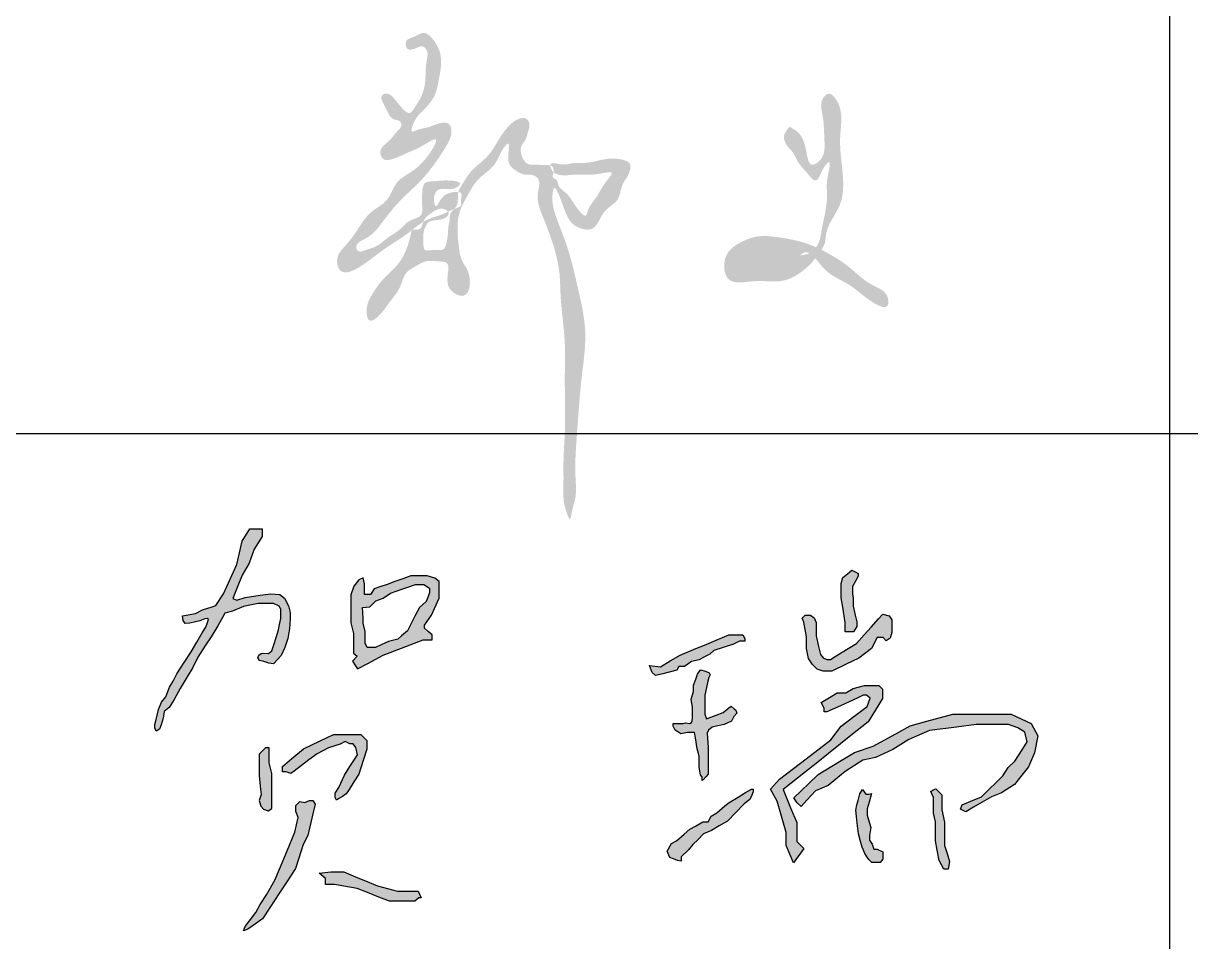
# Model space of a CAD drawing. Header units: millimetres. Extents: x 7577 to 20709, y -191 to 3630.
# Drawn here: x 10446.03 to 10470.72, y 499.98 to 519.41 of the extents above; entities that cross this region are included whole.
import ezdxf

# ---------------------------------------------------------------- set-up
doc = ezdxf.new("R2010")
doc.units = ezdxf.units.MM
doc.layers.add('独立基础', color=110, linetype='Continuous', lineweight=18)

# ---------------------------------------------------------------- blocks, each defined once
blk = doc.blocks.new('222')
h = blk.add_hatch(color=256)
edge = h.paths.add_edge_path()
edge.add_spline(control_points=[(563359.7465, 2710283.6635), (563359.7536, 2710283.6445), (563359.7726, 2710283.6107), (563359.7959, 2710283.5556), (563359.8442, 2710283.5572), (563359.8521, 2710283.52), (563359.8151, 2710283.4911), (563359.7916, 2710283.451), (563359.7539, 2710283.4254), (563359.7322, 2710283.3923), (563359.7516, 2710283.3453), (563359.8166, 2710283.3559), (563359.8683, 2710283.3848), (563359.9364, 2710283.4107), (563359.9759, 2710283.4352), (563360.0602, 2710283.4849), (563359.9396, 2710283.283), (563359.8224, 2710283.2676), (563359.7822, 2710283.1319), (563359.6757, 2710283.0838), (563359.6228, 2710282.9861), (563359.5604, 2710282.9079), (563359.5075, 2710282.8521), (563359.5358, 2710282.7108), (563359.7082, 2710282.856), (563359.8035, 2710282.9193), (563359.8945, 2710282.9765), (563359.9632, 2710283.0434), (563360.0632, 2710283.0667), (563360.1083, 2710283.0946), (563360.1612, 2710283.111), (563360.1525, 2710283.1441), (563360.17, 2710283.1868), (563360.0978, 2710283.1859), (563360.057, 2710283.1659), (563360.0209, 2710283.0829), (563360.0089, 2710283.1779), (563360.048, 2710283.2035), (563360.0851, 2710283.2001), (563360.1201, 2710283.1974), (563360.1797, 2710283.241), (563360.0634, 2710283.2478), (563360.0193, 2710283.2393), (563359.9583, 2710283.2388), (563359.9552, 2710283.1703), (563359.9539, 2710283.1212), (563359.9614, 2710283.0539), (563359.8841, 2710283.0438), (563359.8422, 2710282.9853), (563359.7786, 2710282.9537), (563359.7259, 2710282.9016), (563359.674, 2710282.8897), (563359.6264, 2710282.8703), (563359.6012, 2710282.9184), (563359.6947, 2710282.952), (563359.7576, 2710283.042), (563359.8406, 2710283.1446), (563359.9416, 2710283.2315), (563360.0171, 2710283.3226), (563360.0744, 2710283.4113), (563360.1121, 2710283.4782), (563360.1017, 2710283.5571), (563360.0258, 2710283.5352), (563359.9755, 2710283.5146), (563359.938, 2710283.5114), (563359.8887, 2710283.4856), (563359.9218, 2710283.574), (563359.9683, 2710283.6111), (563360.0267, 2710283.6803), (563360.0426, 2710283.7763), (563360.0636, 2710283.8666), (563360.0348, 2710283.9467), (563360.0034, 2710283.9858), (563359.9619, 2710284.0197), (563359.9209, 2710283.9842), (563359.8664, 2710283.978), (563359.8718, 2710283.9107), (563359.9228, 2710283.9267), (563359.9561, 2710283.945), (563359.9913, 2710283.912), (563359.9708, 2710283.8428), (563359.9775, 2710283.7617), (563359.9546, 2710283.6757), (563359.9218, 2710283.631), (563359.8898, 2710283.5757), (563359.8404, 2710283.631), (563359.8145, 2710283.665), (563359.7871, 2710283.6957), (563359.747, 2710283.6959), (563359.7438, 2710283.6709), (563359.7465, 2710283.6635)], knot_values=[0, 0, 0, 0, 0.241435, 0.484746, 0.623163, 0.707656, 0.859364, 1.130632, 1.266284, 1.397696, 1.578053, 1.714788, 2.098146, 2.321644, 2.557336, 2.71018, 3.240053, 3.945486, 4.357315, 4.704169, 5.276311, 5.625097, 5.924092, 6.143042, 7.031049, 7.411518, 7.694128, 8.286541, 8.534452, 8.876718, 8.990982, 9.069314, 9.245559, 9.384156, 9.72695, 9.868204, 10.143063, 10.268526, 10.403122, 10.568693, 10.707615, 11.044501, 11.296022, 11.420896, 11.67919, 11.910298, 12.095827, 12.357939, 12.642186, 12.941528, 13.194372, 13.492174, 13.616504, 13.706365, 14.000866, 14.458648, 15.125703, 15.529146, 16.0541, 16.532849, 16.781793, 16.98736, 17.280773, 17.475823, 17.666565, 17.764092, 17.984698, 18.302444, 18.666186, 18.968908, 19.464105, 19.741891, 19.939271, 20.084719, 20.299491, 20.492681, 20.647522, 20.848594, 20.960857, 21.081256, 21.312365, 21.744868, 22.081391, 22.316632, 22.458736, 22.702498, 22.921557, 23.041956, 23.181602, 23.276705, 23.276705, 23.276705, 23.276705], degree=3, periodic=0)
edge = h.paths.add_edge_path()
edge.add_spline(control_points=[(563359.9006, 2710282.9837), (563359.8954, 2710282.9572), (563359.8816, 2710282.9013), (563359.836, 2710282.803), (563359.7496, 2710282.7389), (563359.6934, 2710282.6506), (563359.6608, 2710282.5915), (563359.6761, 2710282.4995), (563359.7471, 2710282.5542), (563359.7832, 2710282.6155), (563359.8453, 2710282.6828), (563359.8609, 2710282.7676), (563359.9213, 2710282.8004), (563359.9766, 2710282.8338), (563360.0298, 2710282.8254), (563360.0989, 2710282.8263), (563360.0848, 2710282.7481), (563360.0837, 2710282.6774), (563360.2048, 2710282.6155), (563360.2112, 2710282.7623), (563360.1527, 2710282.8325), (563360.1453, 2710282.9005), (563360.1362, 2710282.9911), (563360.1392, 2710283.0781), (563360.1932, 2710283.1695), (563360.2382, 2710283.2577), (563360.3421, 2710283.3178), (563360.3589, 2710283.3961), (563360.4175, 2710283.4581), (563360.384, 2710283.3379), (563360.4364, 2710283.2968), (563360.4817, 2710283.2691), (563360.5242, 2710283.278), (563360.5748, 2710283.2486), (563360.5391, 2710283.1582), (563360.6041, 2710282.9977), (563360.6691, 2710282.829), (563360.6698, 2710282.6031), (563360.6986, 2710282.4323), (563360.6899, 2710282.1925), (563360.6992, 2710281.9893), (563360.6843, 2710281.8053), (563360.6873, 2710281.6954), (563360.6839, 2710281.6042), (563360.6925, 2710281.5543), (563360.7212, 2710281.4744), (563360.7308, 2710281.5499), (563360.7566, 2710281.6089), (563360.7425, 2710281.7504), (563360.7579, 2710281.9566), (563360.7744, 2710282.2045), (563360.8134, 2710282.4671), (563360.7595, 2710282.6909), (563360.7157, 2710282.8882), (563360.6509, 2710283.0424), (563360.6227, 2710283.1329), (563360.6403, 2710283.2437), (563360.6942, 2710283.077), (563360.7296, 2710283.005), (563360.8571, 2710282.9752), (563360.8825, 2710283.0941), (563360.9788, 2710283.1346), (563360.9823, 2710283.2189), (563361.0214, 2710283.266), (563361.0466, 2710283.3378), (563360.9678, 2710283.3595), (563360.8913, 2710283.3575), (563360.8142, 2710283.3306), (563360.7363, 2710283.3393), (563360.688, 2710283.3178), (563360.6088, 2710283.3457), (563360.6244, 2710283.2941), (563360.6667, 2710283.2637), (563360.7438, 2710283.2798), (563360.8334, 2710283.2696), (563360.8873, 2710283.2835), (563360.9506, 2710283.2905), (563360.8832, 2710283.2148), (563360.865, 2710283.1598), (563360.8148, 2710283.1087), (563360.8029, 2710283.0388), (563360.7338, 2710283.13), (563360.71, 2710283.1779), (563360.6561, 2710283.2091), (563360.658, 2710283.2496), (563360.6242, 2710283.2596), (563360.6405, 2710283.2893), (563360.6319, 2710283.3245), (563360.5901, 2710283.3232), (563360.5513, 2710283.3276), (563360.5009, 2710283.3231), (563360.469, 2710283.3652), (563360.4565, 2710283.4147), (563360.4923, 2710283.4526), (563360.5014, 2710283.4938), (563360.5173, 2710283.5407), (563360.4898, 2710283.5698), (563360.4464, 2710283.5646), (563360.4028, 2710283.529), (563360.3521, 2710283.4625), (563360.3125, 2710283.3812), (563360.2464, 2710283.328), (563360.1965, 2710283.2815), (563360.1686, 2710283.2319), (563360.1321, 2710283.1793), (563360.1502, 2710283.1127), (563360.0933, 2710283.0787), (563360.1001, 2710283.039), (563360.0899, 2710283.009), (563360.0903, 2710282.9712), (563360.0846, 2710282.9307), (563360.0694, 2710282.8758), (563360.0182, 2710282.8926), (563359.962, 2710282.8728), (563359.9622, 2710282.9362), (563359.959, 2710282.9737), (563359.973, 2710283.0063), (563359.9948, 2710283.0492), (563360.055, 2710283.0291), (563360.1033, 2710283.0742), (563360.0551, 2710283.1131), (563360.0055, 2710283.0777), (563359.9576, 2710283.044), (563359.9552, 2710282.9777), (563359.9028, 2710282.9954), (563359.9006, 2710282.9837)], knot_values=[0, 0, 0, 0, 0.323183, 0.688057, 1.265438, 1.578524, 1.909631, 2.137553, 2.338433, 2.686776, 3.097923, 3.378242, 3.650315, 3.875533, 4.12048, 4.315311, 4.533266, 4.864068, 5.162473, 5.685517, 5.874437, 6.293279, 6.443449, 6.976463, 7.280525, 7.702981, 8.145843, 8.602973, 8.660681, 9.028769, 9.25183, 9.489451, 9.611924, 9.755129, 10.086723, 10.535745, 11.820585, 12.197219, 13.224019, 13.880256, 15.056014, 15.658186, 16.068334, 16.396452, 16.67531, 16.862109, 16.973071, 17.319025, 17.776507, 18.557383, 19.840175, 20.730779, 21.699683, 22.548276, 23.165681, 23.643501, 23.780724, 24.220123, 24.713003, 25.008634, 25.461518, 25.835338, 26.136051, 26.345753, 26.606272, 26.822509, 27.139715, 27.569335, 27.7657, 28.039262, 28.265837, 28.390288, 28.508218, 28.886147, 29.248668, 29.554142, 29.644771, 29.833902, 30.281951, 30.566762, 30.662216, 30.983224, 31.306298, 31.498465, 31.627419, 31.724103, 31.801055, 31.96733, 32.034639, 32.265184, 32.472299, 32.558457, 32.878262, 32.953673, 33.161724, 33.386254, 33.470782, 33.590375, 33.8598, 34.125813, 34.589903, 34.917625, 35.128942, 35.398271, 35.598688, 35.869184, 36.09329, 36.243391, 36.304974, 36.469943, 36.681166, 36.828286, 37.038108, 37.217499, 37.369818, 37.62416, 37.7046, 37.791709, 38.165414, 38.282109, 38.4089, 38.706737, 38.896922, 39.12496, 39.26717, 39.26717, 39.26717, 39.26717], degree=3, periodic=0)
h = blk.add_hatch(color=256)
edge = h.paths.add_edge_path()
edge.add_spline(control_points=[(563361.8722, 2710283.5118), (563361.9111, 2710283.4941), (563361.9415, 2710283.4313), (563361.9529, 2710283.3054), (563362.0421, 2710283.3622), (563362.0332, 2710283.4639), (563362.034, 2710283.5664), (563362.0076, 2710283.6524), (563362.0593, 2710283.7064), (563362.1422, 2710283.619), (563362.1023, 2710283.4662), (563362.1343, 2710283.2891), (563362.1348, 2710283.1096), (563362.04, 2710283.0096), (563362.042, 2710282.924), (563362.0021, 2710282.8517), (563361.9399, 2710282.7796), (563361.8111, 2710282.7089), (563361.6893, 2710282.7373), (563361.5193, 2710282.6943), (563361.5066, 2710282.8626), (563361.5978, 2710282.9263), (563361.6939, 2710282.9637), (563361.8026, 2710282.951), (563361.8947, 2710282.9346), (563361.9882, 2710282.9037), (563362.07, 2710282.8604), (563362.1762, 2710282.793), (563362.2558, 2710282.7057), (563362.3655, 2710282.6727), (563362.3697, 2710282.5647), (563362.2407, 2710282.6378), (563362.1743, 2710282.7088), (563362.0578, 2710282.7557), (563362.0035, 2710282.8242), (563361.9435, 2710282.8961), (563361.8911, 2710282.8352), (563361.8425, 2710282.796), (563361.7781, 2710282.7639), (563361.7025, 2710282.7717), (563361.6371, 2710282.7643), (563361.5722, 2710282.813), (563361.6096, 2710282.8809), (563361.6903, 2710282.8641), (563361.7778, 2710282.8649), (563361.8628, 2710282.8621), (563361.9433, 2710282.8534), (563362.0106, 2710282.9051), (563362.0205, 2710282.9948), (563362.0414, 2710283.0795), (563362.0525, 2710283.1681), (563362.0413, 2710283.2392), (563362.0803, 2710283.371), (563362.0188, 2710283.2987), (563361.9978, 2710283.2147), (563361.9387, 2710283.2951), (563361.8977, 2710283.3336), (563361.8781, 2710283.3886), (563361.8397, 2710283.4217), (563361.8185, 2710283.47), (563361.8386, 2710283.4988), (563361.8559, 2710283.5292), (563361.8672, 2710283.5141), (563361.8722, 2710283.5118)], knot_values=[0, 0, 0, 0, 0.53186, 0.87731, 1.070876, 1.531475, 2.040129, 2.397091, 2.570395, 2.758382, 3.590361, 4.40019, 5.022738, 5.728825, 5.95739, 6.041425, 6.746934, 7.125305, 7.783743, 8.330377, 8.840766, 9.25301, 9.651439, 10.103146, 10.582561, 10.820404, 11.324898, 11.731594, 12.374595, 12.803262, 12.991137, 13.383763, 13.947722, 14.495838, 14.775252, 15.124929, 15.339263, 15.606432, 15.952108, 16.177767, 16.537029, 16.776266, 16.986355, 17.269054, 17.683186, 18.116106, 18.32296, 18.672638, 19.02364, 19.406844, 19.784471, 20.066283, 20.481316, 20.654596, 20.967366, 21.246804, 21.513923, 21.749379, 21.922659, 22.160326, 22.286379, 22.392707, 22.460489, 22.460489, 22.460489, 22.460489], degree=3, periodic=0)

msp = doc.modelspace()

# ---------------------------------------------------------------- hatches: boundary and pattern name
h = msp.add_hatch(color=256)
h.dxf.hatch_style = 1
h.paths.add_polyline_path([(10451.425, 506.578), (10451.376, 506.416), (10451.33, 506.265), (10451.285, 506.133), (10451.212, 506.08), (10451.115, 506.088), (10451.056, 506.082), (10451.007, 506.047), (10450.991, 505.991), (10451.026, 505.934), (10451.118, 505.907), (10451.225, 505.873), (10451.319, 505.862), (10451.481, 506.04), (10451.562, 506.209), (10451.624, 506.4), (10451.656, 506.605), (10451.672, 506.804), (10451.675, 506.946), (10451.64, 507.086), (10451.553, 507.251), (10451.456, 507.329), (10451.265, 507.342), (10451.039, 507.315), (10450.722, 507.261), (10450.547, 507.208), (10450.458, 507.242), (10450.55, 507.476), (10450.655, 507.74), (10450.805, 507.991), (10450.913, 508.286), (10451.077, 508.552), (10451.077, 508.714), (10451.009, 508.714), (10450.913, 508.714), (10450.818, 508.714), (10450.661, 508.456), (10450.545, 507.96), (10450.26, 507.341), (10450.099, 507.096), (10450.022, 507.07), (10449.817, 507.001), (10449.671, 506.927), (10449.392, 506.878), (10449.41, 506.777), (10449.453, 506.715), (10449.548, 506.72), (10449.669, 506.747), (10449.763, 506.771), (10449.907, 506.825), (10449.946, 506.798), (10449.924, 506.736), (10449.889, 506.634), (10449.811, 506.519), (10449.698, 506.322), (10449.582, 506.115), (10449.429, 505.888), (10449.275, 505.651), (10449.197, 505.494), (10449.122, 505.368), (10449.046, 505.166), (10448.952, 505.05), (10448.885, 504.897), (10448.842, 504.714), (10448.812, 504.579), (10448.807, 504.507), (10448.839, 504.437), (10448.909, 504.48), (10448.947, 504.571), (10448.987, 504.714), (10449.006, 504.856), (10449.111, 504.94), (10449.222, 505.107), (10449.343, 505.341), (10449.494, 505.589), (10449.615, 505.785), (10449.717, 506.001), (10449.881, 506.254), (10450, 506.435), (10450.143, 506.664), (10450.24, 506.841), (10450.294, 506.93), (10450.453, 506.976), (10450.687, 507.075), (10450.854, 507.108), (10450.994, 507.14), (10451.204, 507.14), (10451.32, 507.14), (10451.441, 507.078), (10451.476, 507.019), (10451.478, 506.933), (10451.478, 506.817), (10451.446, 506.694)])
h = msp.add_hatch(color=256)
h.dxf.hatch_style = 1
h.paths.add_polyline_path([(10452.956, 506.925), (10452.956, 506.729), (10453.013, 506.502), (10453.013, 506.28), (10453.013, 506.088), (10453.091, 506.023), (10452.991, 505.918), (10453.052, 505.822), (10453.096, 505.754), (10453.314, 505.87), (10453.637, 506.043), (10454.116, 506.228), (10454.485, 506.369), (10454.674, 506.369), (10454.674, 506.476), (10454.591, 506.546), (10454.511, 506.613), (10454.511, 506.681), (10454.661, 506.89), (10454.827, 507.247), (10454.827, 507.475), (10454.827, 507.606), (10454.736, 507.671), (10454.574, 507.723), (10454.426, 507.723), (10454.225, 507.723), (10454.055, 507.662), (10453.886, 507.601), (10453.721, 507.542), (10453.569, 507.488), (10453.45, 507.445), (10453.371, 507.331), (10453.244, 507.331), (10453.244, 507.396), (10453.244, 507.553), (10453.214, 507.683), (10453.122, 507.639), (10453.017, 507.504), (10452.956, 507.321), (10452.956, 507.108)])
h.paths.add_polyline_path([(10453.201, 507.052), (10453.355, 507.066), (10453.485, 507.195), (10453.637, 507.248), (10453.792, 507.353), (10454.035, 507.438), (10454.185, 507.491), (10454.324, 507.54), (10454.498, 507.54), (10454.623, 507.463), (10454.623, 507.372), (10454.589, 507.284), (10454.549, 507.177), (10454.407, 507.052), (10454.313, 506.87), (10454.233, 506.713), (10454.152, 506.557), (10454.029, 506.451), (10453.948, 506.381), (10453.753, 506.333), (10453.601, 506.263), (10453.475, 506.205), (10453.372, 506.205), (10453.3, 506.205), (10453.262, 506.299), (10453.262, 506.431), (10453.262, 506.547), (10453.22, 506.718), (10453.22, 506.828)], flags=16)
h = msp.add_hatch(color=256)
h.dxf.hatch_style = 1
h.paths.add_polyline_path([(10463.624, 506.893), (10463.581, 507.079), (10463.581, 507.249), (10463.566, 507.347), (10463.566, 507.495), (10463.63, 507.611), (10463.688, 507.715), (10463.688, 507.775), (10463.637, 507.8), (10463.552, 507.842), (10463.464, 507.762), (10463.363, 507.687), (10463.326, 507.559), (10463.326, 507.405), (10463.326, 507.254), (10463.359, 507.06), (10463.415, 506.733), (10463.415, 506.629), (10463.415, 506.537), (10463.496, 506.537), (10463.588, 506.537), (10463.656, 506.648), (10463.656, 506.748)])
h = msp.add_hatch(color=256)
h.dxf.hatch_style = 1
h.paths.add_polyline_path([(10462.633, 505.976), (10462.719, 505.844), (10462.818, 505.751), (10462.947, 505.708), (10463.13, 505.708), (10463.433, 505.854), (10463.701, 505.983), (10463.969, 506.188), (10464.091, 506.416), (10464.217, 506.416), (10464.276, 506.35), (10464.366, 506.406), (10464.402, 506.525), (10464.402, 506.657), (10464.402, 506.789), (10464.339, 506.875), (10464.205, 506.911), (10464.117, 506.813), (10463.963, 506.64), (10463.813, 506.472), (10463.653, 506.291), (10463.44, 506.161), (10463.203, 506.017), (10463.1, 505.951), (10463.025, 505.951), (10462.945, 505.988), (10462.887, 506.055), (10462.848, 506.227), (10462.795, 506.454), (10462.795, 506.586), (10462.795, 506.737), (10462.759, 506.832), (10462.677, 506.891), (10462.568, 506.891), (10462.502, 506.826), (10462.54, 506.739), (10462.597, 506.431), (10462.597, 506.187)])
h = msp.add_hatch(color=256)
h.dxf.hatch_style = 1
h.paths.add_polyline_path([(10459.329, 505.677), (10459.4, 505.611), (10459.555, 505.65), (10459.853, 505.724), (10459.891, 505.807), (10460.016, 505.807), (10460.085, 505.855), (10460.165, 505.912), (10460.327, 505.946), (10460.439, 506.007), (10460.549, 506.066), (10460.632, 506.143), (10460.832, 506.206), (10461.049, 506.274), (10461.174, 506.337), (10461.29, 506.337), (10461.29, 506.396), (10461.246, 506.473), (10461.139, 506.473), (10460.954, 506.473), (10460.683, 506.36), (10460.44, 506.259), (10460.255, 506.182), (10459.919, 506.043), (10459.712, 505.921), (10459.508, 505.8), (10459.271, 505.824)])
h = msp.add_hatch(color=256)
h.dxf.hatch_style = 1
h.paths.add_polyline_path([(10460.478, 504.699), (10460.445, 504.794), (10460.445, 504.92), (10460.445, 505.067), (10460.445, 505.197), (10460.478, 505.361), (10460.518, 505.561), (10460.558, 505.631), (10460.537, 505.669), (10460.456, 505.703), (10460.355, 505.732), (10460.29, 505.643), (10460.252, 505.538), (10460.205, 505.408), (10460.205, 505.277), (10460.152, 505.114), (10460.185, 504.936), (10460.185, 504.789), (10460.185, 504.634), (10460.123, 504.601), (10460.035, 504.612), (10459.985, 504.601), (10459.855, 504.601), (10459.771, 504.601), (10459.771, 504.539), (10459.815, 504.459), (10459.938, 504.38), (10460.076, 504.408), (10460.169, 504.408), (10460.226, 504.408), (10460.245, 504.295), (10460.284, 504.062), (10460.325, 503.918), (10460.326, 503.788), (10460.326, 503.679), (10460.352, 503.515), (10460.422, 503.424), (10460.516, 503.525), (10460.516, 503.622), (10460.516, 503.817), (10460.516, 503.998), (10460.516, 504.092), (10460.492, 504.431), (10460.599, 504.519), (10460.72, 504.546), (10460.856, 504.577), (10461.008, 504.646), (10461.06, 504.747), (10461.119, 504.815), (10461.096, 504.878), (10461.062, 504.91), (10461.002, 504.968), (10460.949, 504.928), (10460.828, 504.834), (10460.682, 504.778), (10460.572, 504.735)])
h = msp.add_hatch(color=256)
h.dxf.hatch_style = 1
h.paths.add_polyline_path([(10463.328, 504.542), (10463.111, 504.256), (10462.589, 503.854), (10462.322, 503.649), (10462.026, 503.422), (10461.833, 503.207), (10461.977, 502.957), (10462.053, 502.686), (10462.164, 502.294), (10462.164, 502.018), (10462.241, 501.832), (10462.316, 501.652), (10462.382, 501.742), (10462.451, 501.837), (10462.537, 501.955), (10462.388, 502.1), (10462.388, 502.299), (10462.388, 502.502), (10462.257, 502.816), (10462.097, 503.2), (10462.574, 503.579), (10462.796, 503.755), (10463.062, 503.966), (10463.313, 504.166), (10463.535, 504.342), (10463.901, 504.633), (10464.068, 504.908), (10464.202, 505.126), (10464.202, 505.323), (10464.127, 505.403), (10463.994, 505.403), (10463.823, 505.403), (10463.583, 505.339), (10463.423, 505.247), (10463.241, 505.247), (10463.077, 505.147), (10462.901, 505.041), (10462.968, 504.923), (10462.968, 504.845), (10463.027, 504.845), (10463.138, 504.896), (10463.312, 504.976), (10463.496, 505.06), (10463.667, 505.138), (10463.841, 505.218), (10463.941, 505.133), (10463.876, 504.958), (10463.597, 504.746)])
h = msp.add_hatch(color=256)
h.dxf.hatch_style = 1
h.paths.add_polyline_path([(10464.484, 504.381), (10464.005, 504.117), (10463.608, 503.987), (10463.294, 503.795), (10462.843, 503.521), (10462.643, 503.33), (10462.484, 503.178), (10462.327, 503.028), (10462.399, 502.924), (10462.48, 502.84), (10462.603, 502.977), (10462.782, 503.177), (10463.05, 503.29), (10463.409, 503.585), (10463.782, 503.825), (10464.053, 503.881), (10464.419, 504.051), (10464.757, 504.262), (10465.193, 504.449), (10465.768, 504.522), (10466.184, 504.575), (10466.557, 504.575), (10466.87, 504.575), (10467.064, 504.504), (10467.215, 504.413), (10467.264, 504.21), (10467.156, 504.044), (10466.997, 503.8), (10466.863, 503.67), (10466.749, 503.491), (10466.61, 503.356), (10466.444, 503.195), (10466.293, 503.047), (10466.067, 502.955), (10465.888, 502.881), (10465.849, 502.786), (10465.963, 502.732), (10466.126, 502.828), (10466.307, 502.935), (10466.504, 503.051), (10466.715, 503.131), (10466.99, 503.31), (10467.148, 503.508), (10467.289, 503.684), (10467.416, 503.977), (10467.486, 504.339), (10467.345, 504.599), (10466.926, 504.794), (10466.325, 504.794), (10465.99, 504.794), (10465.689, 504.794), (10465.142, 504.645), (10464.788, 504.549)])
h = msp.add_hatch(color=256)
h.dxf.hatch_style = 1
h.paths.add_polyline_path([(10453.008, 504.17), (10453.061, 504.094), (10453.094, 503.937), (10453.017, 503.816), (10452.937, 503.691), (10452.819, 503.505), (10452.701, 503.246), (10452.622, 503.125), (10452.622, 503.03), (10452.655, 502.978), (10452.713, 503.016), (10452.777, 503.058), (10452.858, 503.111), (10452.919, 503.205), (10453.022, 503.365), (10453.128, 503.529), (10453.17, 503.662), (10453.225, 503.835), (10453.294, 504.055), (10453.294, 504.241), (10453.166, 504.369), (10452.944, 504.369), (10452.591, 504.369), (10452.293, 504.226), (10451.953, 504.065), (10451.706, 503.855), (10451.513, 503.69), (10451.513, 503.576), (10451.59, 503.576), (10451.687, 503.542), (10451.756, 503.593), (10451.915, 503.713), (10452.069, 503.829), (10452.241, 503.959), (10452.481, 504.083), (10452.729, 504.164), (10452.836, 504.215), (10452.934, 504.17)])
h = msp.add_hatch(color=256)
h.dxf.hatch_style = 1
h.paths.add_polyline_path([(10451.227, 504.082), (10451.15, 504.086), (10451.014, 503.95), (10451.014, 503.792), (10451.014, 503.499), (10451.031, 503.347), (10451.046, 503.213), (10451.059, 503.096), (10451.02, 502.973), (10451.054, 502.853), (10451.112, 502.786), (10451.21, 502.755), (10451.288, 502.802), (10451.288, 502.9), (10451.288, 503.056), (10451.288, 503.199), (10451.288, 503.355), (10451.288, 503.542), (10451.227, 503.766), (10451.227, 503.867)])
h = msp.add_hatch(color=256)
h.dxf.hatch_style = 1
h.paths.add_polyline_path([(10460.1, 501.93), (10460.187, 502.037), (10460.306, 502.142), (10460.412, 502.263), (10460.585, 502.332), (10460.75, 502.431), (10460.926, 502.536), (10461.099, 502.719), (10461.272, 502.903), (10461.394, 502.993), (10461.469, 503.155), (10461.469, 503.209), (10461.43, 503.209), (10461.306, 503.136), (10461.151, 503.044), (10460.96, 502.931), (10460.87, 502.856), (10460.695, 502.711), (10460.581, 502.636), (10460.512, 502.518), (10460.399, 502.518), (10460.243, 502.428), (10460.129, 502.364), (10460.008, 502.258), (10459.845, 502.114), (10459.739, 502.059), (10459.648, 501.898), (10459.705, 501.766), (10459.78, 501.737), (10459.864, 501.704), (10459.944, 501.684), (10459.944, 501.778)])
h = msp.add_hatch(color=256)
h.dxf.hatch_style = 1
h.paths.add_polyline_path([(10463.667, 502.491), (10463.694, 502.268), (10463.73, 502.13), (10463.768, 501.983), (10463.828, 501.848), (10463.861, 501.796), (10463.91, 501.72), (10463.979, 501.66), (10464.149, 501.66), (10464.207, 501.729), (10464.207, 501.883), (10464.088, 501.943), (10464.015, 501.943), (10463.982, 502.045), (10463.93, 502.13), (10463.93, 502.23), (10463.957, 502.401), (10463.908, 502.558), (10463.876, 502.66), (10463.876, 502.797), (10463.917, 502.938), (10463.968, 503.116), (10463.862, 503.082), (10463.776, 503.203), (10463.72, 503.114), (10463.685, 502.972), (10463.661, 502.876), (10463.634, 502.769), (10463.65, 502.634)])
h = msp.add_hatch(color=256)
h.dxf.hatch_style = 1
h.paths.add_polyline_path([(10465.27, 503.198), (10465.223, 503.16), (10465.277, 503.03), (10465.277, 502.859), (10465.277, 502.704), (10465.326, 502.522), (10465.326, 502.268), (10465.326, 502.117), (10465.358, 501.922), (10465.4, 501.699), (10465.448, 501.612), (10465.499, 501.518), (10465.589, 501.518), (10465.62, 501.681), (10465.567, 501.85), (10465.513, 502.021), (10465.513, 502.241), (10465.513, 502.511), (10465.453, 502.771), (10465.453, 502.97), (10465.453, 503.09), (10465.328, 503.215)])
h = msp.add_hatch(color=256)
h.dxf.hatch_style = 1
h.paths.add_polyline_path([(10451.601, 501.252), (10451.783, 501.532), (10451.855, 501.752), (10451.949, 502.039), (10452.043, 502.23), (10452.087, 502.413), (10452.154, 502.691), (10452.202, 502.892), (10452.154, 502.972), (10452.08, 502.972), (10451.985, 502.931), (10451.877, 502.946), (10451.793, 502.864), (10451.793, 502.737), (10451.842, 502.61), (10451.774, 502.297), (10451.609, 501.905), (10451.446, 501.517), (10451.348, 501.285), (10451.17, 500.972), (10451.035, 500.77), (10450.947, 500.598), (10450.815, 500.425), (10450.72, 500.302), (10450.684, 500.214), (10450.778, 500.25), (10450.937, 500.361), (10451.089, 500.467), (10451.249, 500.712), (10451.434, 500.996)])
h = msp.add_hatch(color=256)
h.dxf.hatch_style = 1
h.paths.add_polyline_path([(10453.309, 501.023), (10453.551, 500.927), (10453.775, 500.839), (10454.106, 500.839), (10454.307, 500.839), (10454.43, 500.949), (10454.381, 501.053), (10454.218, 501.053), (10453.943, 501.053), (10453.523, 501.167), (10453.267, 501.271), (10453.105, 501.337), (10452.955, 501.398), (10452.805, 501.459), (10452.647, 501.459), (10452.53, 501.459), (10452.286, 501.434), (10452.418, 501.319), (10452.418, 501.194), (10452.613, 501.194), (10452.805, 501.16), (10453.087, 501.111)])

# ---------------------------------------------------------------- linework, layer by layer
at = {"color": 7}
msp.add_line((10470.269, 532.694), (10470.269, 477.794), dxfattribs=at)
at = {"color": 7, "lineweight": -3}
msp.add_lwpolyline([(10401.879, 510.734), (10587.164, 510.734)], dxfattribs=at)
for points in [[(10449.392, 506.878), (10449.671, 506.927), (10449.817, 507.001), (10450.022, 507.07), (10450.099, 507.096), (10450.26, 507.341), (10450.545, 507.96), (10450.661, 508.456), (10450.818, 508.714), (10450.913, 508.714), (10451.009, 508.714), (10451.077, 508.714), (10451.077, 508.552), (10450.913, 508.286), (10450.805, 507.991), (10450.655, 507.74), (10450.55, 507.476), (10450.458, 507.242), (10450.547, 507.208), (10450.722, 507.261), (10451.039, 507.315), (10451.265, 507.342), (10451.456, 507.329), (10451.553, 507.251), (10451.64, 507.086), (10451.675, 506.946), (10451.672, 506.804), (10451.656, 506.605), (10451.624, 506.4), (10451.562, 506.209), (10451.481, 506.04), (10451.319, 505.862), (10451.225, 505.873), (10451.118, 505.907), (10451.026, 505.934), (10450.991, 505.991), (10451.007, 506.047), (10451.056, 506.082), (10451.115, 506.088), (10451.212, 506.08), (10451.285, 506.133), (10451.33, 506.265), (10451.376, 506.416), (10451.425, 506.578), (10451.446, 506.694), (10451.478, 506.817), (10451.478, 506.933), (10451.476, 507.019), (10451.441, 507.078), (10451.32, 507.14), (10451.204, 507.14), (10450.994, 507.14), (10450.854, 507.108), (10450.687, 507.075), (10450.453, 506.976), (10450.294, 506.93), (10450.24, 506.841), (10450.143, 506.664), (10450, 506.435), (10449.881, 506.254), (10449.717, 506.001), (10449.615, 505.785), (10449.494, 505.589), (10449.343, 505.341), (10449.222, 505.107), (10449.111, 504.94), (10449.006, 504.856), (10448.987, 504.714), (10448.947, 504.571), (10448.909, 504.48), (10448.839, 504.437), (10448.807, 504.507), (10448.812, 504.579), (10448.842, 504.714), (10448.885, 504.897), (10448.952, 505.05), (10449.046, 505.166), (10449.122, 505.368), (10449.197, 505.494), (10449.275, 505.651), (10449.429, 505.888), (10449.582, 506.115), (10449.698, 506.322), (10449.811, 506.519), (10449.889, 506.634), (10449.924, 506.736), (10449.946, 506.798), (10449.919, 506.817), (10449.871, 506.812), (10449.763, 506.771), (10449.669, 506.747), (10449.548, 506.72), (10449.453, 506.715), (10449.41, 506.777), (10449.392, 506.878)], [(10453.214, 507.683), (10453.122, 507.639), (10453.017, 507.504), (10452.956, 507.321), (10452.956, 507.108), (10452.956, 506.925), (10452.956, 506.729), (10453.013, 506.502), (10453.013, 506.28), (10453.013, 506.088), (10453.091, 506.023), (10452.991, 505.918), (10453.052, 505.822), (10453.096, 505.754), (10453.314, 505.87), (10453.637, 506.043), (10454.116, 506.228), (10454.485, 506.369), (10454.674, 506.369), (10454.674, 506.476), (10454.591, 506.546), (10454.511, 506.613), (10454.511, 506.681), (10454.661, 506.89), (10454.827, 507.247), (10454.827, 507.475), (10454.827, 507.606), (10454.736, 507.671), (10454.574, 507.723), (10454.426, 507.723), (10454.225, 507.723), (10454.055, 507.662), (10453.886, 507.601), (10453.721, 507.542), (10453.569, 507.488), (10453.45, 507.445), (10453.371, 507.331), (10453.244, 507.331), (10453.244, 507.396), (10453.244, 507.553), (10453.214, 507.683)], [(10463.552, 507.842), (10463.637, 507.8), (10463.688, 507.775), (10463.688, 507.715), (10463.63, 507.611), (10463.566, 507.495), (10463.566, 507.347), (10463.581, 507.249), (10463.581, 507.079), (10463.624, 506.893), (10463.656, 506.748), (10463.656, 506.648), (10463.588, 506.537), (10463.496, 506.537), (10463.415, 506.537), (10463.415, 506.629), (10463.415, 506.733), (10463.359, 507.06), (10463.326, 507.254), (10463.326, 507.405), (10463.326, 507.559), (10463.363, 507.687), (10463.464, 507.762), (10463.552, 507.842)], [(10453.201, 507.052), (10453.355, 507.066), (10453.485, 507.195), (10453.637, 507.248), (10453.792, 507.353), (10454.035, 507.438), (10454.185, 507.491), (10454.324, 507.54), (10454.498, 507.54), (10454.623, 507.463), (10454.623, 507.372), (10454.589, 507.284), (10454.549, 507.177), (10454.407, 507.052), (10454.313, 506.87), (10454.233, 506.713), (10454.152, 506.557), (10454.029, 506.451), (10453.948, 506.381), (10453.753, 506.333), (10453.601, 506.263), (10453.475, 506.205), (10453.372, 506.205), (10453.3, 506.205), (10453.262, 506.299), (10453.262, 506.431), (10453.262, 506.547), (10453.22, 506.718), (10453.22, 506.828), (10453.201, 507.052)], [(10462.502, 506.826), (10462.568, 506.891), (10462.677, 506.891), (10462.759, 506.832), (10462.795, 506.737), (10462.795, 506.586), (10462.795, 506.454), (10462.848, 506.227), (10462.887, 506.055), (10462.945, 505.988), (10463.025, 505.951), (10463.1, 505.951), (10463.203, 506.017), (10463.44, 506.161), (10463.653, 506.291), (10463.813, 506.472), (10463.963, 506.64), (10464.117, 506.813), (10464.205, 506.911), (10464.339, 506.875), (10464.402, 506.789), (10464.402, 506.657), (10464.402, 506.525), (10464.366, 506.406), (10464.276, 506.35), (10464.217, 506.416), (10464.091, 506.416), (10463.969, 506.188), (10463.701, 505.983), (10463.433, 505.854), (10463.13, 505.708), (10462.947, 505.708), (10462.818, 505.751), (10462.719, 505.844), (10462.633, 505.976), (10462.597, 506.187), (10462.597, 506.431), (10462.54, 506.739), (10462.502, 506.826)], [(10459.271, 505.824), (10459.508, 505.8), (10459.712, 505.921), (10459.919, 506.043), (10460.255, 506.182), (10460.44, 506.259), (10460.683, 506.36), (10460.954, 506.473), (10461.139, 506.473), (10461.246, 506.473), (10461.29, 506.396), (10461.29, 506.337), (10461.174, 506.337), (10461.049, 506.274), (10460.832, 506.206), (10460.632, 506.143), (10460.549, 506.066), (10460.439, 506.007), (10460.327, 505.946), (10460.165, 505.912), (10460.085, 505.855), (10460.016, 505.807), (10459.891, 505.807), (10459.853, 505.724), (10459.555, 505.65), (10459.4, 505.611), (10459.329, 505.677), (10459.271, 505.824)], [(10460.355, 505.732), (10460.456, 505.703), (10460.537, 505.669), (10460.558, 505.631), (10460.525, 505.573), (10460.505, 505.493), (10460.478, 505.361), (10460.445, 505.197), (10460.445, 505.067), (10460.445, 504.92), (10460.445, 504.794), (10460.478, 504.699), (10460.572, 504.735), (10460.682, 504.778), (10460.828, 504.834), (10460.949, 504.928), (10461.002, 504.968), (10461.062, 504.91), (10461.096, 504.878), (10461.119, 504.815), (10461.06, 504.747), (10461.008, 504.646), (10460.856, 504.577), (10460.72, 504.546), (10460.599, 504.519), (10460.524, 504.456), (10460.495, 504.394), (10460.516, 504.092), (10460.516, 503.998), (10460.516, 503.817), (10460.516, 503.622), (10460.516, 503.525), (10460.466, 503.47), (10460.406, 503.407), (10460.39, 503.39), (10460.39, 503.466), (10460.352, 503.515), (10460.34, 503.592), (10460.326, 503.679), (10460.326, 503.788), (10460.325, 503.899), (10460.311, 503.965), (10460.284, 504.062), (10460.245, 504.295), (10460.226, 504.408), (10460.169, 504.408), (10460.076, 504.408), (10459.938, 504.38), (10459.874, 504.421), (10459.815, 504.459), (10459.771, 504.539), (10459.771, 504.601), (10459.855, 504.601), (10459.985, 504.601), (10460.035, 504.612), (10460.123, 504.601), (10460.162, 504.622), (10460.175, 504.655), (10460.185, 504.716), (10460.185, 504.789), (10460.185, 504.936), (10460.152, 505.114), (10460.205, 505.277), (10460.205, 505.408), (10460.252, 505.538), (10460.29, 505.643), (10460.355, 505.732)], [(10462.901, 505.041), (10463.077, 505.147), (10463.241, 505.247), (10463.423, 505.247), (10463.583, 505.339), (10463.823, 505.403), (10463.994, 505.403), (10464.127, 505.403), (10464.202, 505.323), (10464.202, 505.126), (10464.068, 504.908), (10463.901, 504.633), (10463.535, 504.342), (10463.313, 504.166), (10463.062, 503.966), (10462.796, 503.755), (10462.574, 503.579), (10462.097, 503.2), (10462.257, 502.816), (10462.388, 502.502), (10462.388, 502.299), (10462.388, 502.1), (10462.537, 501.955), (10462.451, 501.837), (10462.382, 501.742), (10462.316, 501.652), (10462.241, 501.832), (10462.164, 502.018), (10462.164, 502.294), (10462.053, 502.686), (10461.977, 502.957), (10461.833, 503.207), (10462.026, 503.422), (10462.322, 503.649), (10462.589, 503.854), (10463.111, 504.256), (10463.328, 504.542), (10463.597, 504.746), (10463.876, 504.958), (10463.941, 505.133), (10463.866, 505.197), (10463.796, 505.197), (10463.667, 505.138), (10463.496, 505.06), (10463.312, 504.976), (10463.138, 504.896), (10463.027, 504.845), (10462.968, 504.845), (10462.968, 504.923), (10462.901, 505.041)], [(10462.327, 503.028), (10462.484, 503.178), (10462.643, 503.33), (10462.843, 503.521), (10463.294, 503.795), (10463.608, 503.987), (10464.005, 504.117), (10464.484, 504.381), (10464.788, 504.549), (10465.142, 504.645), (10465.689, 504.794), (10465.99, 504.794), (10466.325, 504.794), (10466.926, 504.794), (10467.345, 504.599), (10467.486, 504.339), (10467.416, 503.977), (10467.289, 503.684), (10467.148, 503.508), (10466.99, 503.31), (10466.715, 503.131), (10466.504, 503.051), (10466.307, 502.935), (10466.126, 502.828), (10465.963, 502.732), (10465.849, 502.786), (10465.888, 502.881), (10466.067, 502.955), (10466.293, 503.047), (10466.444, 503.195), (10466.61, 503.356), (10466.749, 503.491), (10466.863, 503.67), (10466.997, 503.8), (10467.156, 504.044), (10467.264, 504.21), (10467.215, 504.413), (10467.064, 504.504), (10466.87, 504.575), (10466.557, 504.575), (10466.184, 504.575), (10465.768, 504.522), (10465.193, 504.449), (10464.757, 504.262), (10464.419, 504.051), (10464.053, 503.881), (10463.782, 503.825), (10463.409, 503.585), (10463.05, 503.29), (10462.782, 503.177), (10462.603, 502.977), (10462.48, 502.84), (10462.399, 502.924), (10462.327, 503.028)], [(10451.513, 503.69), (10451.706, 503.855), (10451.953, 504.065), (10452.293, 504.226), (10452.591, 504.369), (10452.944, 504.369), (10453.166, 504.369), (10453.294, 504.241), (10453.294, 504.055), (10453.225, 503.835), (10453.17, 503.662), (10453.128, 503.529), (10453.022, 503.365), (10452.919, 503.205), (10452.858, 503.111), (10452.777, 503.058), (10452.713, 503.016), (10452.655, 502.978), (10452.622, 503.03), (10452.622, 503.083), (10452.622, 503.125), (10452.701, 503.246), (10452.819, 503.505), (10452.937, 503.691), (10453.017, 503.816), (10453.094, 503.937), (10453.061, 504.094), (10453.008, 504.17), (10452.934, 504.17), (10452.836, 504.215), (10452.729, 504.164), (10452.481, 504.083), (10452.241, 503.959), (10452.069, 503.829), (10451.915, 503.713), (10451.756, 503.593), (10451.687, 503.542), (10451.59, 503.576), (10451.513, 503.576), (10451.513, 503.69)], [(10451.15, 504.086), (10451.014, 503.95), (10451.014, 503.792), (10451.014, 503.499), (10451.031, 503.347), (10451.046, 503.213), (10451.059, 503.096), (10451.02, 502.973), (10451.054, 502.853), (10451.112, 502.786), (10451.21, 502.755), (10451.288, 502.802), (10451.288, 502.9), (10451.288, 503.056), (10451.288, 503.199), (10451.288, 503.355), (10451.288, 503.542), (10451.227, 503.766), (10451.227, 503.867), (10451.227, 504.007), (10451.227, 504.082), (10451.15, 504.086)], [(10459.648, 501.898), (10459.739, 502.059), (10459.845, 502.114), (10460.008, 502.258), (10460.129, 502.364), (10460.243, 502.428), (10460.399, 502.518), (10460.512, 502.518), (10460.581, 502.636), (10460.695, 502.711), (10460.87, 502.856), (10460.96, 502.931), (10461.151, 503.044), (10461.306, 503.136), (10461.43, 503.209), (10461.469, 503.209), (10461.469, 503.155), (10461.437, 503.086), (10461.394, 502.993), (10461.272, 502.903), (10461.099, 502.719), (10460.926, 502.536), (10460.75, 502.431), (10460.585, 502.332), (10460.412, 502.263), (10460.306, 502.142), (10460.187, 502.037), (10460.1, 501.93), (10459.944, 501.778), (10459.944, 501.684), (10459.864, 501.704), (10459.78, 501.737), (10459.705, 501.766), (10459.648, 501.898)], [(10463.776, 503.203), (10463.811, 503.153), (10463.849, 503.101), (10463.922, 503.101), (10463.968, 503.116), (10463.917, 502.938), (10463.876, 502.797), (10463.876, 502.66), (10463.908, 502.558), (10463.957, 502.401), (10463.93, 502.23), (10463.93, 502.13), (10463.982, 502.045), (10464.015, 501.943), (10464.088, 501.943), (10464.207, 501.883), (10464.207, 501.814), (10464.207, 501.729), (10464.149, 501.66), (10464.068, 501.66), (10463.979, 501.66), (10463.91, 501.72), (10463.861, 501.796), (10463.828, 501.848), (10463.768, 501.983), (10463.73, 502.13), (10463.694, 502.268), (10463.667, 502.491), (10463.65, 502.634), (10463.634, 502.769), (10463.661, 502.876), (10463.685, 502.972), (10463.72, 503.114), (10463.776, 503.203)], [(10465.328, 503.215), (10465.453, 503.09), (10465.453, 502.97), (10465.453, 502.771), (10465.513, 502.511), (10465.513, 502.241), (10465.513, 502.021), (10465.567, 501.85), (10465.62, 501.681), (10465.589, 501.518), (10465.544, 501.518), (10465.499, 501.518), (10465.448, 501.612), (10465.4, 501.699), (10465.358, 501.922), (10465.326, 502.117), (10465.326, 502.268), (10465.326, 502.522), (10465.277, 502.704), (10465.277, 502.859), (10465.277, 503.03), (10465.223, 503.16), (10465.27, 503.198), (10465.328, 503.215)], [(10451.877, 502.946), (10451.985, 502.931), (10452.08, 502.972), (10452.154, 502.972), (10452.202, 502.892), (10452.154, 502.691), (10452.087, 502.413), (10452.043, 502.23), (10451.949, 502.039), (10451.855, 501.752), (10451.783, 501.532), (10451.601, 501.252), (10451.434, 500.996), (10451.249, 500.712), (10451.089, 500.467), (10450.937, 500.361), (10450.778, 500.25), (10450.684, 500.214), (10450.72, 500.302), (10450.815, 500.425), (10450.947, 500.598), (10451.035, 500.77), (10451.17, 500.972), (10451.348, 501.285), (10451.446, 501.517), (10451.609, 501.905), (10451.774, 502.297), (10451.842, 502.61), (10451.793, 502.737), (10451.793, 502.864), (10451.877, 502.946)], [(10452.286, 501.434), (10452.53, 501.459), (10452.647, 501.459), (10452.805, 501.459), (10452.955, 501.398), (10453.105, 501.337), (10453.267, 501.271), (10453.523, 501.167), (10453.943, 501.053), (10454.218, 501.053), (10454.381, 501.053), (10454.447, 500.914), (10454.391, 500.914), (10454.307, 500.839), (10454.106, 500.839), (10453.775, 500.839), (10453.551, 500.927), (10453.309, 501.023), (10453.087, 501.111), (10452.805, 501.16), (10452.613, 501.194), (10452.418, 501.194), (10452.418, 501.319), (10452.286, 501.434)]]:
    msp.add_lwpolyline(points)

# ---------------------------------------------------------------- block references
at = {"layer": '独立基础', "xscale": 4.090909090130336, "yscale": 4.090909090130336, "zscale": 4.090909090130336, "rotation": 0.007458666410116627}
msp.add_blockref('222', (-2292756.525, -11087306.199), dxfattribs=at)

doc.saveas('drawing.dxf')
